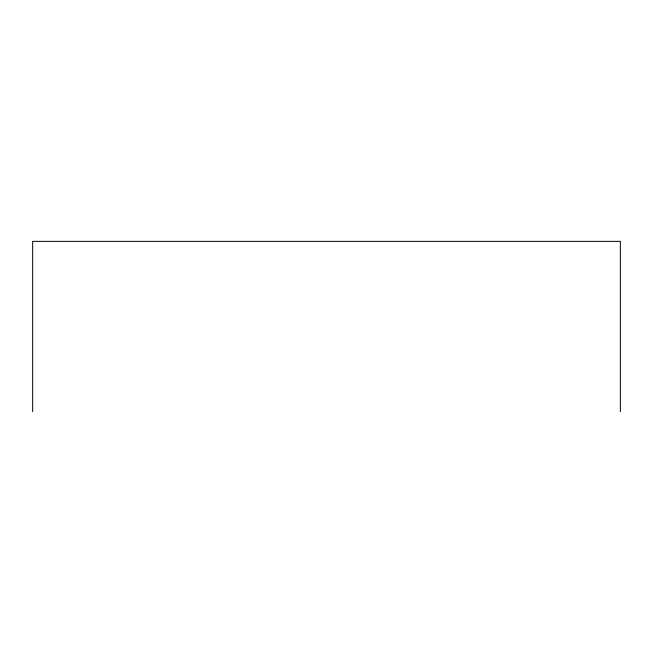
<?xml version="1.0" encoding="UTF-8"?>
<svg xmlns="http://www.w3.org/2000/svg" width="653" height="653" viewBox="0 0 653 653"><rect width="100%" height="100%" fill="white"/><g stroke="black" fill="none" stroke-linecap="round" stroke-linejoin="round"><path stroke-width="0.98" d="M620.35 411.635L620.35 241.365L32.65 241.365L32.65 411.635"/></g></svg>
